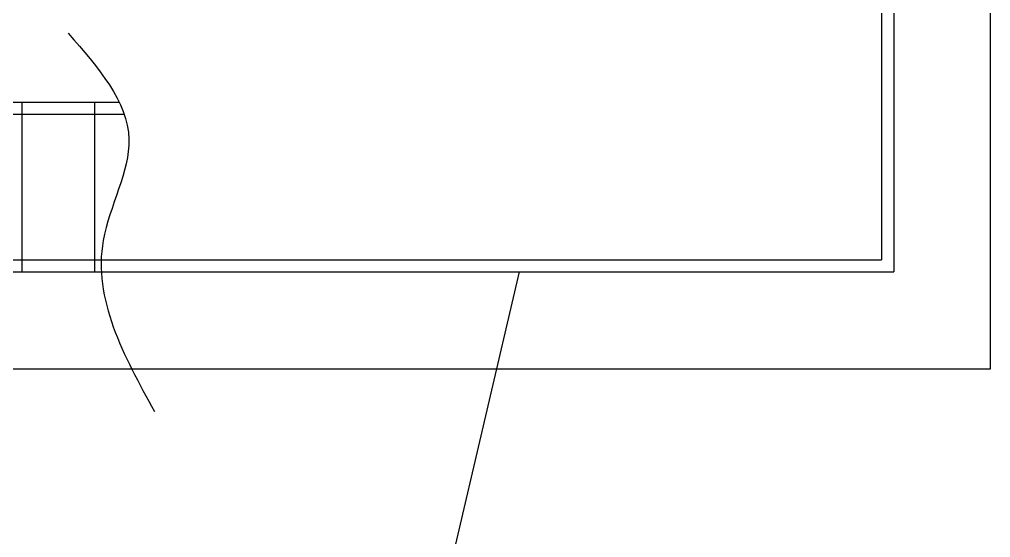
# Model space of a CAD drawing. Header units: millimetres. Extents: x -702765 to 835888, y -645289 to 262.
# Drawn here: x 723292 to 727302, y -323426 to -321286 of the extents above; entities that cross this region are included whole.
import ezdxf

# ---------------------------------------------------------------- set-up
doc = ezdxf.new("R2010")
doc.units = ezdxf.units.MM
doc.header["$LTSCALE"] = 0.01
doc.linetypes.add('CENTER', pattern=[2, 1.25, -0.25, 0.25, -0.25])
for name, color, linetype in [('CENT', 1, 'CENTER'), ('HANDRAIL', 2, 'CENTER'), ('N_THAY', 7, 'Continuous')]:
    doc.layers.add(name, color=color, linetype=linetype)

msp = doc.modelspace()

# ---------------------------------------------------------------- linework, layer by layer
at = {"color": 3}
for p, q in [((723302.4, -321628.6), (723302.4, -322328.6)), ((723602.4, -321628.6), (723602.4, -322328.6))]:
    msp.add_line(p, q, dxfattribs=at)
msp.add_lwpolyline([(723704.6, -321628.6), (721202.4, -321628.6)], dxfattribs=at)
at = {"layer": 'CENT', "color": 6, "linetype": 'ByBlock'}
msp.add_spline([(723494.1, -321343.3), (723744.3, -321780.7), (723638.4, -322199), (723850.1, -322905.7)], degree=3, dxfattribs=at)
at = {"layer": 'HANDRAIL', "ltscale": 10}
msp.add_lwpolyline([(723725.1, -321678.6), (721202.4, -321678.6)], dxfattribs=at)
at = {"layer": 'N_THAY'}
for p, q in [((727302.4, -322728.6), (727302.4, -317328.6)), ((726852.4, -318228.6), (726852.4, -322278.6)), ((726902.4, -320378.8), (726902.4, -322328.6)), ((720452.4, -322278.6), (726852.4, -322278.6)), ((720402.4, -322328.6), (726902.4, -322328.6)), ((720002.4, -322728.6), (727302.4, -322728.6))]:
    msp.add_line(p, q, dxfattribs=at)
at = {"layer": 'N_THAY', "color": 8}
msp.add_line((725355.7, -322328.6), (723787.1, -329042.7), dxfattribs=at)

doc.saveas('drawing.dxf')
